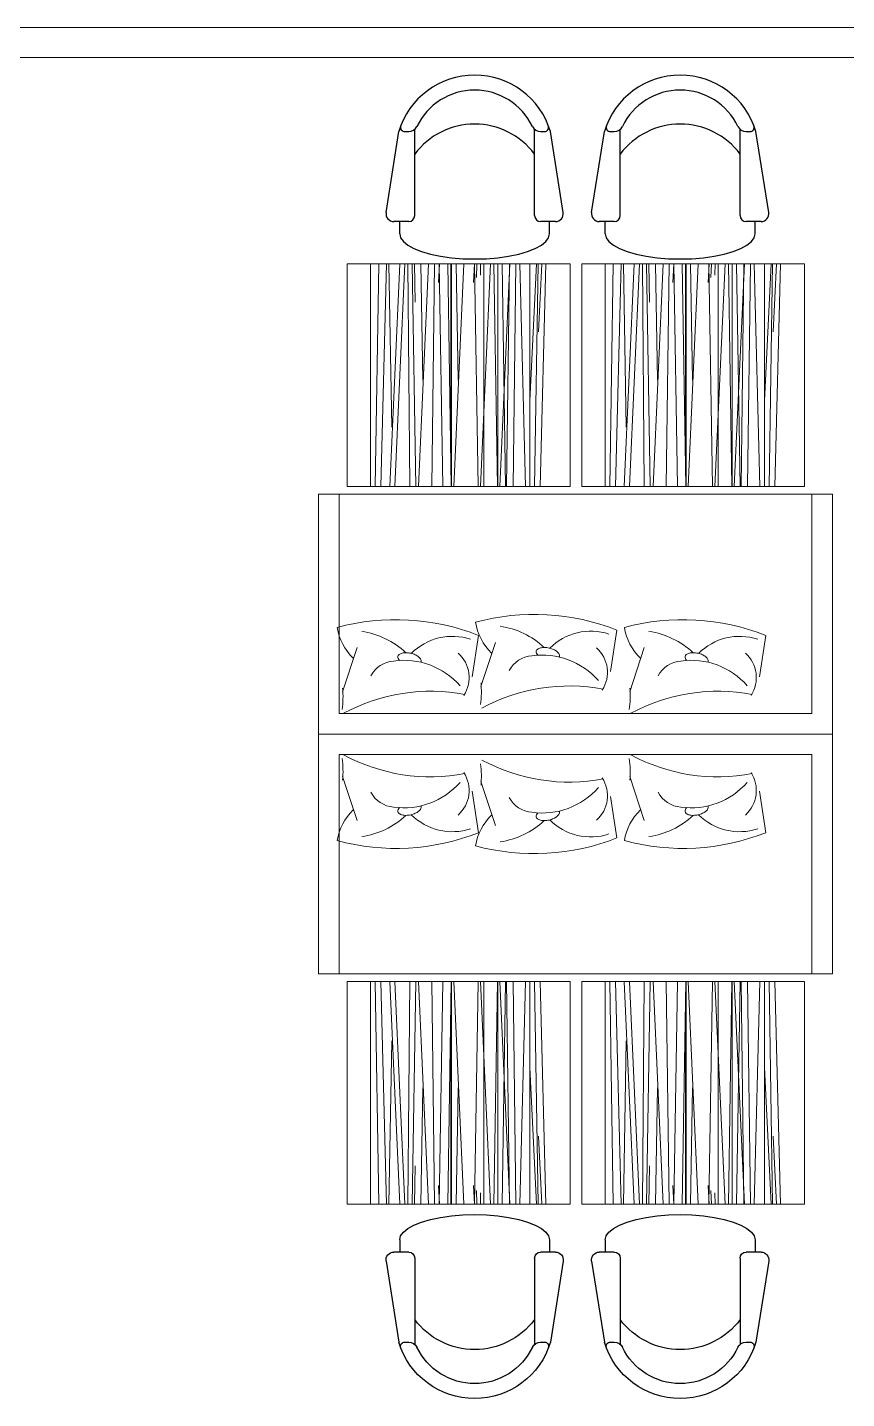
# Model space of a CAD drawing. Header units: millimetres. Extents: x 6517 to 10548, y -1828 to 1073.
# Drawn here: x 9011.9 to 9251, y 467.3 to 867.5 of the extents above; entities that cross this region are included whole.
import ezdxf

# ---------------------------------------------------------------- set-up
doc = ezdxf.new("R2010")
doc.units = ezdxf.units.MM
doc.layers.add('AHŞAP İNCE', color=7, linetype='Continuous', lineweight=9, true_color=0x433223)
doc.layers.add('Kıtc-014 Elk Tes İşaretler', color=1, linetype='Continuous')
doc.layers.add('TEFRIS', color=9, linetype='Continuous', lineweight=0)
doc.layers.add('TEFRIŞ', color=34, linetype='Continuous', lineweight=20)

# ---------------------------------------------------------------- blocks, each defined once
blk = doc.blocks.new('DFJK')
at = {"color": 22}
for p, q in [((916.5518693470717, 2852.501134169027), (920.2813695970759, 2876.158158294028)), ((922.0313695970744, 2876.158158294028), (923.1430903470696, 2876.158158294028)), ((924.893090347068, 2851.658158294025), (924.893090347068, 2876.817681669028)), ((959.8930903470758, 2851.658158294025), (959.8930903470758, 2876.817681669028)), ((961.6430903470742, 2876.158158294028), (962.7548110970693, 2876.158158294028)), ((968.2343104720717, 2852.501134169027), (964.5048110970675, 2876.158158294028)), ((923.1430903470696, 2849.908158294027), (918.7680903470733, 2849.908158294027)), ((920.518090347072, 2846.341120169025), (920.518090347072, 2849.908158294027)), ((966.0180903470703, 2849.908158294027), (961.6430903470742, 2849.908158294027)), ((964.268090347072, 2846.341120169025), (964.268090347072, 2849.908158294027))]:
    blk.add_line(p, q, dxfattribs=at)
blk.add_lwpolyline([(920.518090347072, 2846.341120169025), (920.787407472072, 2845.188125669026), (921.5887289720754, 2844.063522294027), (922.9023218470757, 2842.995000294027), (924.6958434720708, 2842.008871794027), (926.9251290970714, 2841.129417169025), (929.5352873470732, 2840.378291794026), (932.4620477220732, 2839.773990544029), (935.6333434720708, 2839.331394544025), (938.9710860970737, 2839.061401044026), (942.393090347072, 2838.970658294027), (945.8150937220693, 2839.061401044026), (949.152836347072, 2839.331394544025), (952.3241320970695, 2839.773990544029), (955.2508924720695, 2840.378291794026), (957.8610507220717, 2841.129417169025), (960.090336347072, 2842.008871794027), (961.8838579720673, 2842.995000294027), (963.1974517220683, 2844.063522294027), (963.998772347071, 2845.188125669026), (964.268090347072, 2846.341120169025)], dxfattribs=at)
for centre, radius, start, end in [((942.393090347072, 2869.595658294029), 23.06500787500001, 16.53027199999998, 163.469728), ((942.393090347072, 2869.595658294029), 18.690007875, 25.57810999999996, 154.42189), ((942.393090347072, 2856.470658294026), 21.875, 36.86989799999993, 143.1301020000001), ((922.0313695970744, 2877.412541669027), 1.254383374999999, 158.9981570000001, 270), ((923.1430903470696, 2878.80967166903), 2.651513374999999, 270, 334.4218900000002), ((961.6430903470742, 2878.80967166903), 2.651513374999999, 205.57811, 270), ((962.7548110970693, 2877.412541669027), 1.254383374999999, 270, 21.00184299999988), ((918.7680903470733, 2852.151750169026), 2.243591874999999, 171.0411259999999, 270), ((923.1430903470696, 2851.658158294025), 1.75, 270, 0), ((961.6430903470742, 2851.658158294025), 1.75, 180, 270), ((966.0180903470703, 2852.151750169026), 2.243591874999999, 270, 8.958874000000067)]:
    blk.add_arc(centre, radius, start, end, dxfattribs=at)

msp = doc.modelspace()

# ---------------------------------------------------------------- linework, layer by layer
at = {"layer": 'AHŞAP İNCE'}
for p, q in [((9112.022819011037, 798.5241169177539), (9112.022819011037, 733.5241169177107)), ((9114.433860514926, 798.5241169177539), (9113.379756505865, 733.5241169177107)), ((9116.726822030063, 798.5241169177539), (9115.075277950878, 733.5241169177107)), ((9117.393319774916, 798.5241169177539), (9118.217892340763, 750.85335186062)), ((9120.560584210589, 798.5241169177393), (9117.616500364415, 733.5241169177107)), ((9122.06506767418, 798.5241169177393), (9119.120983828007, 733.5241169177107)), ((9122.915163521337, 798.5241169177393), (9123.475133288799, 733.5241169177107)), ((9124.132707379207, 798.5241169177393), (9125.216635652265, 733.5241169177107)), ((9124.850707410633, 798.5241169177393), (9125.04443047548, 787.3244637979292)), ((9128.9684600466, 798.5241169177252), (9126.02437620031, 733.5241169177107)), ((9126.70653935362, 798.5241169177252), (9127.294109180484, 764.555119730263)), ((9130.72440611027, 798.5241169177252), (9129.89066455202, 733.5241169177107)), ((9132.115555851053, 798.5241169177252), (9131.848722492725, 793.0537227416285)), ((9132.090398100003, 798.5241169177252), (9133.134409961205, 733.5241169177107)), ((9134.564059741593, 798.5241169177107), (9135.608071602679, 733.5241169177107)), ((9135.496606113653, 798.5241169177107), (9135.496606113653, 748.1460001236633)), ((9135.685952318978, 798.5241169177107), (9135.685952318978, 733.5241169177107)), ((9139.241985225848, 798.5241169177107), (9136.297901379558, 733.5241169177107)), ((9136.980064532983, 798.5241169177107), (9137.567634359848, 764.555119730263)), ((9142.3890810303, 798.5241169176952), (9142.122247671972, 793.0537227416285)), ((9142.363923279483, 798.5241169176952), (9143.407935140569, 733.5241169177107)), ((9143.05536413708, 798.5241169176952), (9142.946129383085, 794.5320359704419)), ((9147.042815663766, 798.5241169176952), (9144.098731817709, 733.5241169177107)), ((9144.157514326538, 798.5241169176952), (9144.112234603062, 795.2461769895958)), ((9145.076955550498, 798.5241169176952), (9145.076955550498, 733.5241169175933)), ((9148.013058386192, 798.5241169176952), (9149.057070247278, 733.5241169175933)), ((9149.134950963462, 798.5241169176952), (9149.134950963462, 733.5241169177107)), ((9152.690983870447, 798.5241169176811), (9149.746900024156, 733.5241169175933)), ((9150.422885592707, 798.5241169176811), (9151.46689745391, 733.5241169177107)), ((9152.563885923855, 798.5241169176811), (9151.730144365489, 733.5241169177107)), ((9154.446929934116, 798.5241169176811), (9153.613188375866, 733.5241169177107)), ((9155.577737391375, 798.5241169176811), (9157.246135855241, 733.5241169177107)), ((9158.525954195096, 798.5241169176661), (9158.525954195096, 733.5241169175933)), ((9160.474393693878, 798.5241169176661), (9158.525954195096, 758.5788411286994)), ((9160.936995698867, 798.5241169176661), (9159.882891689807, 733.5241169175933)), ((9162.04629878016, 798.5241169176661), (9161.077108741185, 778.6545939368293)), ((9163.229957214238, 798.5241169176661), (9161.578413134821, 733.5241169175933)), ((9180.473420774711, 798.5241169177539), (9180.473420774711, 733.5241169177107)), ((9182.8844622786, 798.5241169177539), (9181.830358269539, 733.5241169177107)), ((9185.177423793737, 798.5241169177539), (9183.525879714553, 733.5241169177107)), ((9185.84392153859, 798.5241169177539), (9186.668494104439, 750.85335186062)), ((9189.011185974263, 798.5241169177393), (9186.067102128089, 733.5241169177107)), ((9190.515669437855, 798.5241169177393), (9187.57158559168, 733.5241169177107)), ((9191.36576528501, 798.5241169177393), (9191.925735052473, 733.5241169177107)), ((9192.583309142881, 798.5241169177393), (9193.66723741594, 733.5241169177107)), ((9193.301309174307, 798.5241169177393), (9193.495032239154, 787.3244637979292)), ((9197.419061810275, 798.5241169177252), (9194.474977963984, 733.5241169177107)), ((9195.157141117294, 798.5241169177252), (9195.744710944158, 764.555119730263)), ((9199.175007873944, 798.5241169177252), (9198.341266315694, 733.5241169177107)), ((9200.566157614727, 798.5241169177252), (9200.299324256399, 793.0537227416285)), ((9200.540999863677, 798.5241169177252), (9201.58501172488, 733.5241169177107)), ((9203.014661505267, 798.5241169177107), (9204.058673366353, 733.5241169177107)), ((9203.947207877327, 798.5241169177107), (9203.947207877327, 748.1460001236633)), ((9204.136554082654, 798.5241169177107), (9204.136554082654, 733.5241169177107)), ((9207.692586989522, 798.5241169177107), (9204.748503143232, 733.5241169177107)), ((9205.430666296657, 798.5241169177107), (9206.018236123522, 764.555119730263)), ((9210.839682793974, 798.5241169176952), (9210.572849435646, 793.0537227416285)), ((9210.814525043157, 798.5241169176952), (9211.858536904243, 733.5241169177107)), ((9211.505965900755, 798.5241169176952), (9211.396731146759, 794.5320359704419)), ((9215.49341742744, 798.5241169176952), (9212.549333581383, 733.5241169177107)), ((9212.608116090212, 798.5241169176952), (9212.562836366737, 795.2461769895958)), ((9213.527557314172, 798.5241169176952), (9213.527557314172, 733.5241169175933)), ((9216.463660149866, 798.5241169176952), (9217.507672010952, 733.5241169175933)), ((9217.585552727136, 798.5241169176952), (9217.585552727136, 733.5241169177107)), ((9221.141585634121, 798.5241169176811), (9218.19750178783, 733.5241169175933)), ((9218.87348735638, 798.5241169176811), (9219.917499217585, 733.5241169177107)), ((9221.01448768753, 798.5241169176811), (9220.180746129163, 733.5241169177107)), ((9222.89753169779, 798.5241169176811), (9222.06379013954, 733.5241169177107)), ((9224.02833915505, 798.5241169176811), (9225.696737618915, 733.5241169177107)), ((9226.97655595877, 798.5241169176661), (9226.97655595877, 733.5241169175933)), ((9228.924995457552, 798.5241169176661), (9226.97655595877, 758.5788411286994)), ((9229.387597462543, 798.5241169176661), (9228.333493453481, 733.5241169175933)), ((9230.496900543834, 798.5241169176661), (9229.52771050486, 778.6545939368293)), ((9231.680558977912, 798.5241169176661), (9230.029014898495, 733.5241169175933)), ((9112.022819011037, 524.0160963224703), (9112.022819011037, 589.0160963225139)), ((9114.433860514926, 524.0160963224703), (9113.379756505865, 589.0160963225139)), ((9116.726822030063, 524.0160963224703), (9115.075277950878, 589.0160963225139)), ((9120.560584210589, 524.0160963224844), (9117.616500364415, 589.0160963225139)), ((9122.06506767418, 524.0160963224844), (9119.120983828007, 589.0160963225139)), ((9122.915163521337, 524.0160963224844), (9123.475133288799, 589.0160963225139)), ((9124.132707379207, 524.0160963224844), (9125.216635652265, 589.0160963225139)), ((9128.9684600466, 524.0160963224989), (9126.02437620031, 589.0160963225139)), ((9130.72440611027, 524.0160963224989), (9129.89066455202, 589.0160963225139)), ((9132.090398100003, 524.0160963224989), (9133.134409961205, 589.0160963225139)), ((9134.564059741593, 524.0160963225139), (9135.608071602679, 589.0160963225139)), ((9135.685952318978, 524.0160963225139), (9135.685952318978, 589.0160963225139)), ((9139.241985225848, 524.0160963225139), (9136.297901379558, 589.0160963225139)), ((9142.363923279483, 524.016096322528), (9143.407935140569, 589.0160963225139)), ((9147.042815663766, 524.016096322528), (9144.098731817709, 589.0160963225139)), ((9145.076955550498, 524.016096322528), (9145.076955550498, 589.0160963226303)), ((9148.013058386192, 524.016096322528), (9149.057070247278, 589.0160963226303)), ((9149.134950963462, 524.016096322528), (9149.134950963462, 589.0160963225139)), ((9152.690983870447, 524.0160963225421), (9149.746900024156, 589.0160963226303)), ((9150.422885592707, 524.0160963225421), (9151.46689745391, 589.0160963225139)), ((9152.563885923855, 524.0160963225421), (9151.730144365489, 589.0160963225139)), ((9154.446929934116, 524.0160963225421), (9153.613188375866, 589.0160963225139)), ((9155.577737391375, 524.0160963225421), (9157.246135855241, 589.0160963225139)), ((9158.525954195096, 524.0160963225571), (9158.525954195096, 589.0160963226303)), ((9160.936995698867, 524.0160963225571), (9159.882891689807, 589.0160963226303)), ((9163.229957214238, 524.0160963225571), (9161.578413134821, 589.0160963226303)), ((9180.473420774711, 524.0160963224703), (9180.473420774711, 589.0160963225139)), ((9182.8844622786, 524.0160963224703), (9181.830358269539, 589.0160963225139)), ((9185.177423793737, 524.0160963224703), (9183.525879714553, 589.0160963225139)), ((9189.011185974263, 524.0160963224844), (9186.067102128089, 589.0160963225139)), ((9190.515669437855, 524.0160963224844), (9187.57158559168, 589.0160963225139)), ((9191.36576528501, 524.0160963224844), (9191.925735052473, 589.0160963225139)), ((9192.583309142881, 524.0160963224844), (9193.66723741594, 589.0160963225139)), ((9197.419061810275, 524.0160963224989), (9194.474977963984, 589.0160963225139)), ((9199.175007873944, 524.0160963224989), (9198.341266315694, 589.0160963225139)), ((9200.540999863677, 524.0160963224989), (9201.58501172488, 589.0160963225139)), ((9203.014661505267, 524.0160963225139), (9204.058673366353, 589.0160963225139)), ((9204.136554082654, 524.0160963225139), (9204.136554082654, 589.0160963225139)), ((9207.692586989522, 524.0160963225139), (9204.748503143232, 589.0160963225139)), ((9210.814525043157, 524.016096322528), (9211.858536904243, 589.0160963225139)), ((9215.49341742744, 524.016096322528), (9212.549333581383, 589.0160963225139)), ((9213.527557314172, 524.016096322528), (9213.527557314172, 589.0160963226303)), ((9216.463660149866, 524.016096322528), (9217.507672010952, 589.0160963226303)), ((9217.585552727136, 524.016096322528), (9217.585552727136, 589.0160963225139)), ((9221.141585634121, 524.0160963225421), (9218.19750178783, 589.0160963226303)), ((9218.87348735638, 524.0160963225421), (9219.917499217585, 589.0160963225139)), ((9221.01448768753, 524.0160963225421), (9220.180746129163, 589.0160963225139)), ((9222.89753169779, 524.0160963225421), (9222.06379013954, 589.0160963225139)), ((9224.02833915505, 524.0160963225421), (9225.696737618915, 589.0160963225139)), ((9226.97655595877, 524.0160963225571), (9226.97655595877, 589.0160963226303)), ((9229.387597462543, 524.0160963225571), (9228.333493453481, 589.0160963226303)), ((9231.680558977912, 524.0160963225571), (9230.029014898495, 589.0160963226303)), ((9135.496606113653, 524.0160963225139), (9135.496606113653, 574.3942131165604)), ((9203.947207877327, 524.0160963225139), (9203.947207877327, 574.3942131165604)), ((9117.393319774916, 524.0160963224703), (9118.217892340763, 571.6868613796032)), ((9185.84392153859, 524.0160963224703), (9186.668494104439, 571.6868613796032)), ((9160.474393693878, 524.0160963225571), (9158.525954195096, 563.9613721115243)), ((9228.924995457552, 524.0160963225571), (9226.97655595877, 563.9613721115243)), ((9126.70653935362, 524.0160963224989), (9127.294109180484, 557.9850935099603)), ((9136.980064532983, 524.0160963225139), (9137.567634359848, 557.9850935099603)), ((9195.157141117294, 524.0160963224989), (9195.744710944158, 557.9850935099603)), ((9205.430666296657, 524.0160963225139), (9206.018236123522, 557.9850935099603)), ((9162.04629878016, 524.0160963225571), (9161.077108741185, 543.8856193033935)), ((9230.496900543834, 524.0160963225571), (9229.52771050486, 543.8856193033935)), ((9124.850707410633, 524.0160963224844), (9125.04443047548, 535.2157494422945)), ((9193.301309174307, 524.0160963224844), (9193.495032239154, 535.2157494422945)), ((9132.115555851053, 524.0160963224989), (9131.848722492725, 529.4864904985952)), ((9142.3890810303, 524.016096322528), (9142.122247671972, 529.4864904985952)), ((9200.566157614727, 524.0160963224989), (9200.299324256399, 529.4864904985952)), ((9210.839682793974, 524.016096322528), (9210.572849435646, 529.4864904985952)), ((9143.05536413708, 524.016096322528), (9142.946129383085, 528.0081772697813)), ((9144.157514326538, 524.016096322528), (9144.112234603062, 527.294036250627)), ((9211.505965900755, 524.016096322528), (9211.396731146759, 528.0081772697813)), ((9212.608116090212, 524.016096322528), (9212.562836366737, 527.294036250627))]:
    msp.add_line(p, q, dxfattribs=at)
at = {"layer": 'Kıtc-014 Elk Tes İşaretler', "lineweight": 20, "ltscale": 0.29}
for p, q in [((9096.871362024134, 731.2701066201485), (9102.871362024134, 731.2701066201485)), ((9240.871362024134, 731.2701066201485), (9246.871362024134, 731.2701066201485)), ((9096.871362024134, 591.2701066200752), (9102.871362024134, 591.2701066200752)), ((9240.871362024134, 591.2701066200752), (9246.871362024134, 591.2701066200752))]:
    msp.add_line(p, q, dxfattribs=at)
msp.add_lwpolyline([(8829.560366882402, 858.8033841443612), (9391.560366882519, 858.8033841443612), (9391.560366882519, 867.549248414784), (8829.560366882402, 867.549248414784)], close=True, dxfattribs=at)
for points in [[(9096.871362024134, 731.2701066201485), (9096.871362024134, 661.2701066201485), (9246.871362024134, 661.2701066201485), (9246.871362024134, 731.2701066201485)], [(9102.871362024134, 731.2701066201485), (9102.871362024134, 667.2701066201485), (9240.871362024134, 667.2701066201485), (9240.871362024134, 731.2701066201485)], [(9096.871362024134, 591.2701066200752), (9096.871362024134, 661.2701066200752), (9246.871362024134, 661.2701066200752), (9246.871362024134, 591.2701066200752)], [(9102.871362024134, 591.2701066200752), (9102.871362024134, 655.2701066200752), (9240.871362024134, 655.2701066200752), (9240.871362024134, 591.2701066200752)]]:
    msp.add_lwpolyline(points, dxfattribs=at)
at = {"layer": 'Kıtc-014 Elk Tes İşaretler', "color": 35, "lineweight": 20, "ltscale": 0.29}
for points in [[(9102.871362024134, 667.2701066201485), (9240.871362024134, 667.2701066201485), (9240.871362024134, 731.2701066201485), (9102.871362024134, 731.2701066201485)], [(9102.871362024134, 655.2701066200752), (9240.871362024134, 655.2701066200752), (9240.871362024134, 591.2701066200752), (9102.871362024134, 591.2701066200752)]]:
    msp.add_lwpolyline(points, close=True, dxfattribs=at)
at = {"layer": 'TEFRIS', "color": 251}
for p, q in [((9143.553431108625, 690.0691049470843), (9141.696504306195, 677.9876011508104)), ((9183.937369613124, 691.597825762838), (9182.080442810695, 679.5163219665633)), ((9227.380728995575, 690.0691049470843), (9225.523802193145, 677.9876011508104)), ((9108.103582456855, 686.4874785084321), (9103.86563075302, 673.6353098775071)), ((9148.487520961355, 688.016199324185), (9144.24956925752, 675.1640306932613)), ((9191.930880343805, 686.4874785084321), (9187.69292863997, 673.6353098775071)), ((9108.103582456855, 636.0527347317911), (9103.86563075302, 648.9049033627161)), ((9191.930880343805, 636.0527347317911), (9187.69292863997, 648.9049033627161)), ((9143.553431108625, 632.471108293139), (9141.696504306195, 644.5526120894142)), ((9148.487520961355, 634.5240139160383), (9144.24956925752, 647.3761825469633)), ((9227.380728995575, 632.471108293139), (9225.523802193145, 644.5526120894142)), ((9183.937369613124, 630.9423874773861), (9182.080442810695, 643.0238912736604))]:
    msp.add_line(p, q, dxfattribs=at)
for points in [[(9123.764582901758, 684.848197571635, 0.0506262472317637), (9122.365497506138, 685.0147816530002, 0.0644661208864954), (9121.264126181051, 684.8915657611142, 0.103978973456474), (9120.341292601459, 684.4487655872294, 0.1759139527104851), (9120.00937805549, 683.9285763567823, 0.1759139527104317), (9120.08850743648, 683.3166101467141, 0.0683811237181121), (9120.47837222941, 682.7628235993261, 0.0644661208865016)], [(9126.71048640847, 682.2367457455771, 0.0532453704069637), (9126.771989486677, 682.4186354199701, 0.1759139527104694), (9126.692860105804, 683.0306016299223, 0.1039789734564877), (9126.046014582653, 683.8238762855112, 0.0644661208864816), (9125.10165192027, 684.403859141566, 0.0506262472318033), (9123.764582901758, 684.848197571635, 0.0506262472317637)], [(9164.148521406258, 686.3769183873883, 0.0506262472317637), (9162.749436010638, 686.5435024687545, 0.0644661208864954), (9161.64806468555, 686.4202865768684, 0.103978973456474), (9160.725231105958, 685.9774864029832, 0.1759139527104851), (9160.39331655999, 685.4572971725352, 0.1759139527104317), (9160.472445940979, 684.845330962467, 0.0683811237181121), (9160.86231073391, 684.2915444150781, 0.0644661208865016)], [(9167.09442491297, 683.7654665613304, 0.0532453704069637), (9167.155927991176, 683.9473562357234, 0.1759139527104694), (9167.076798610304, 684.5593224456752, 0.1039789734564877), (9166.429953087152, 685.3525971012641, 0.0644661208864816), (9165.485590424769, 685.9325799573198, 0.0506262472318033), (9164.148521406258, 686.3769183873883, 0.0506262472317637)], [(9207.591880788708, 684.848197571635, 0.0506262472317637), (9206.192795393088, 685.0147816530002, 0.0644661208864954), (9205.091424068001, 684.8915657611142, 0.103978973456474), (9204.168590488409, 684.4487655872294, 0.1759139527104851), (9203.83667594244, 683.9285763567823, 0.1759139527104317), (9203.91580532343, 683.3166101467141, 0.0683811237181121), (9204.30567011636, 682.7628235993261, 0.0644661208865016)], [(9210.53778429542, 682.2367457455771, 0.0532453704069637), (9210.599287373627, 682.4186354199701, 0.1759139527104694), (9210.520157992754, 683.0306016299223, 0.1039789734564877), (9209.873312469603, 683.8238762855112, 0.0644661208864816), (9208.92894980722, 684.403859141566, 0.0506262472318033), (9207.591880788708, 684.848197571635, 0.0506262472317637)], [(9123.764582901758, 637.6920156685883, -0.0506262472317637), (9122.365497506138, 637.525431587223, -0.0644661208864954), (9121.264126181051, 637.6486474791091, -0.103978973456474), (9120.341292601459, 638.0914476529942, -0.1759139527104851), (9120.00937805549, 638.6116368834414, -0.1759139527104317), (9120.08850743648, 639.2236030935092, -0.0683811237181121), (9120.47837222941, 639.777389640898, -0.0644661208865016)], [(9126.71048640847, 640.3034674946462, -0.0532453704069637), (9126.771989486677, 640.1215778202532, -0.1759139527104694), (9126.692860105804, 639.5096116103014, -0.1039789734564877), (9126.046014582653, 638.7163369547134, -0.0644661208864816), (9125.10165192027, 638.1363540986572, -0.0506262472318033), (9123.764582901758, 637.6920156685883, -0.0506262472317637)], [(9164.148521406258, 636.163294852835, -0.0506262472317637), (9162.749436010638, 635.9967107714692, -0.0644661208864954), (9161.64806468555, 636.1199266633562, -0.103978973456474), (9160.725231105958, 636.5627268372414, -0.1759139527104851), (9160.39331655999, 637.0829160676872, -0.1759139527104317), (9160.472445940979, 637.6948822777563, -0.0683811237181121), (9160.86231073391, 638.2486688251452, -0.0644661208865016)], [(9167.09442491297, 638.7747466788933, -0.0532453704069637), (9167.155927991176, 638.5928570045003, -0.1759139527104694), (9167.076798610304, 637.980890794548, -0.1039789734564877), (9166.429953087152, 637.1876161389591, -0.0644661208864816), (9165.485590424769, 636.607633282903, -0.0506262472318033), (9164.148521406258, 636.163294852835, -0.0506262472317637)], [(9207.591880788708, 637.6920156685883, -0.0506262472317637), (9206.192795393088, 637.525431587223, -0.0644661208864954), (9205.091424068001, 637.6486474791091, -0.103978973456474), (9204.168590488409, 638.0914476529942, -0.1759139527104851), (9203.83667594244, 638.6116368834414, -0.1759139527104317), (9203.91580532343, 639.2236030935092, -0.0683811237181121), (9204.30567011636, 639.777389640898, -0.0644661208865016)], [(9210.53778429542, 640.3034674946462, -0.0532453704069637), (9210.599287373627, 640.1215778202532, -0.1759139527104694), (9210.520157992754, 639.5096116103014, -0.1039789734564877), (9209.873312469603, 638.7163369547134, -0.0644661208864816), (9208.92894980722, 638.1363540986572, -0.0506262472318033), (9207.591880788708, 637.6920156685883, -0.0506262472317637)]]:
    msp.add_lwpolyline(points, format="xyb", dxfattribs=at)
for centre, radius, start, end in [((9119.437639505051, 629.0345207312421), 65.62615237132071, 68.44018976316359, 105.1582094434441), ((9159.82157800955, 630.5632415469954), 65.62615237132071, 68.44018976316359, 105.1582094434441), ((9158.685971963949, 696.5714712520353), 16.2448176680585, 189.4435339012701, 225.8183672010581), ((9146.445914971557, 669.1628304858682), 23.82381200688067, 46.84928331592609, 81.82473966338526), ((9203.264937392001, 629.0345207312421), 65.62615237132071, 68.44018976316359, 105.1582094434441), ((9118.30203345945, 695.042750436282), 16.2448176680585, 189.4435339012701, 225.8183672010581), ((9106.061976467057, 667.634109670114), 23.82381200688067, 46.84928331592609, 81.82473966338526), ((9135.914750895145, 672.8423630325633), 16.9370301447921, 71.67258630441695, 135.0444869545065), ((9176.298689399644, 674.3710838483171), 16.9370301447921, 71.67258630441695, 135.0444869545065), ((9202.1293313464, 695.042750436282), 16.2448176680585, 189.4435339012701, 225.8183672010581), ((9189.889274354007, 667.634109670114), 23.82381200688067, 46.84928331592609, 81.82473966338526), ((9219.742048782095, 672.8423630325633), 16.9370301447921, 71.67258630441695, 135.0444869545065), ((9131.213356188413, 677.754188632061), 9.59310839650194, 327.0522506559936, 48.26597991342347), ((9171.597294692912, 679.2829094478152), 9.59310839650194, 327.0522506559936, 48.26597991342347), ((9215.040654075363, 677.754188632061), 9.59310839650194, 327.0522506559936, 48.26597991342347), ((9119.319368027298, 674.5039450333502), 8.105343213599667, 93.97999887910049, 152.509072987013), ((9121.787443688285, 661.093559927358), 21.70876910761883, 41.11646704039996, 98.02499131450224), ((9159.703306531797, 676.0326658491031), 8.105343213599667, 93.97999887910049, 152.509072987013), ((9162.171382192786, 662.6222807431113), 21.70876910761883, 41.11646704039996, 98.02499131450224), ((9203.146665914248, 674.5039450333502), 8.105343213599667, 93.97999887910049, 152.509072987013), ((9205.614741575237, 661.093559927358), 21.70876910761883, 41.11646704039996, 98.02499131450224), ((9076.099490167486, 672.2420578144302), 27.8950103136646, 352.07117451842, 5.066834442696234), ((9129.589928002593, 620.3096068013042), 53.46378151408906, 79.22769896448773, 118.4251214796933), ((9116.483428671987, 673.770778630183), 27.8950103136646, 352.07117451842, 5.066834442696234), ((9169.973866507093, 621.8383276170571), 53.46378151408906, 79.22769896448773, 118.4251214796933), ((9159.926788054438, 672.2420578144302), 27.8950103136646, 352.07117451842, 5.066834442696234), ((9213.417225889543, 620.3096068013042), 53.46378151408906, 79.22769896448773, 118.4251214796933), ((9076.099490167486, 650.2981554257931), 27.8950103136646, 354.9331655573038, 7.928825481579927), ((9129.589928002593, 702.23060643892), 53.46378151408906, 241.5748785203067, 280.7723010355123), ((9116.483428671987, 648.7694346100402), 27.8950103136646, 354.9331655573038, 7.928825481579927), ((9169.973866507093, 700.7018856231662), 53.46378151408906, 241.5748785203067, 280.7723010355123), ((9159.926788054438, 650.2981554257931), 27.8950103136646, 354.9331655573038, 7.928825481579927), ((9213.417225889543, 702.23060643892), 53.46378151408906, 241.5748785203067, 280.7723010355123), ((9131.213356188413, 644.7860246081623), 9.59310839650194, 311.7340200865765, 32.9477493440063), ((9171.597294692912, 643.257303792408), 9.59310839650194, 311.7340200865765, 32.9477493440063), ((9215.040654075363, 644.7860246081623), 9.59310839650194, 311.7340200865765, 32.9477493440063), ((9121.787443688285, 661.4466533128652), 21.70876910761883, 261.9750086854978, 318.8835329596001), ((9162.171382192786, 659.9179324971124), 21.70876910761883, 261.9750086854978, 318.8835329596001), ((9205.614741575237, 661.4466533128652), 21.70876910761883, 261.9750086854978, 318.8835329596001), ((9119.319368027298, 648.036268206873), 8.105343213599667, 207.490927012987, 266.0200011208995), ((9159.703306531797, 646.5075473911202), 8.105343213599667, 207.490927012987, 266.0200011208995), ((9203.146665914248, 648.036268206873), 8.105343213599667, 207.490927012987, 266.0200011208995), ((9118.30203345945, 627.4974628039422), 16.2448176680585, 134.1816327989419, 170.5564660987299), ((9106.061976467057, 654.9061035701093), 23.82381200688067, 278.1752603366147, 313.1507166840739), ((9135.914750895145, 649.6978502076604), 16.9370301447921, 224.9555130454935, 288.3274136955831), ((9158.685971963949, 625.9687419881884), 16.2448176680585, 134.1816327989419, 170.5564660987299), ((9202.1293313464, 627.4974628039422), 16.2448176680585, 134.1816327989419, 170.5564660987299), ((9189.889274354007, 654.9061035701093), 23.82381200688067, 278.1752603366147, 313.1507166840739), ((9219.742048782095, 649.6978502076604), 16.9370301447921, 224.9555130454935, 288.3274136955831), ((9119.437639505051, 693.5056925089812), 65.62615237132071, 254.8417905565559, 291.5598102368364), ((9146.445914971557, 653.377382754355), 23.82381200688067, 278.1752603366147, 313.1507166840739), ((9176.298689399644, 648.1691293919062), 16.9370301447921, 224.9555130454935, 288.3274136955831), ((9203.264937392001, 693.5056925089812), 65.62615237132071, 254.8417905565559, 291.5598102368364), ((9159.82157800955, 691.9769716932283), 65.62615237132071, 254.8417905565559, 291.5598102368364)]:
    msp.add_arc(centre, radius, start, end, dxfattribs=at)
at = {"layer": 'TEFRIŞ', "ltscale": 25}
for points in [[(9105.246535529064, 733.5241169177107), (9105.246535529064, 798.524116917768), (9170.246535529064, 798.524116917652), (9170.246535529064, 733.5241169177107)], [(9173.697137292738, 733.5241169177107), (9173.697137292738, 798.524116917768), (9238.697137292738, 798.524116917652), (9238.697137292738, 733.5241169177107)], [(9105.246535529064, 589.0160963225139), (9105.246535529064, 524.0160963224553), (9170.246535529064, 524.0160963225721), (9170.246535529064, 589.0160963225139)], [(9173.697137292738, 589.0160963225139), (9173.697137292738, 524.0160963224553), (9238.697137292738, 524.0160963225721), (9238.697137292738, 589.0160963225139)]]:
    msp.add_lwpolyline(points, close=True, dxfattribs=at)

# ---------------------------------------------------------------- block references
for p in [(8200.01677683712, -2039.02359398674), (8260.01677683712, -2039.023593986623)]:
    msp.add_blockref('DFJK', p)
at = {"xscale": -1, "rotation": 180}
for p in [(8200.016776837145, 3359.935043457811), (8260.016776837145, 3359.935043457695)]:
    msp.add_blockref('DFJK', p, dxfattribs=at)

doc.saveas('drawing.dxf')
